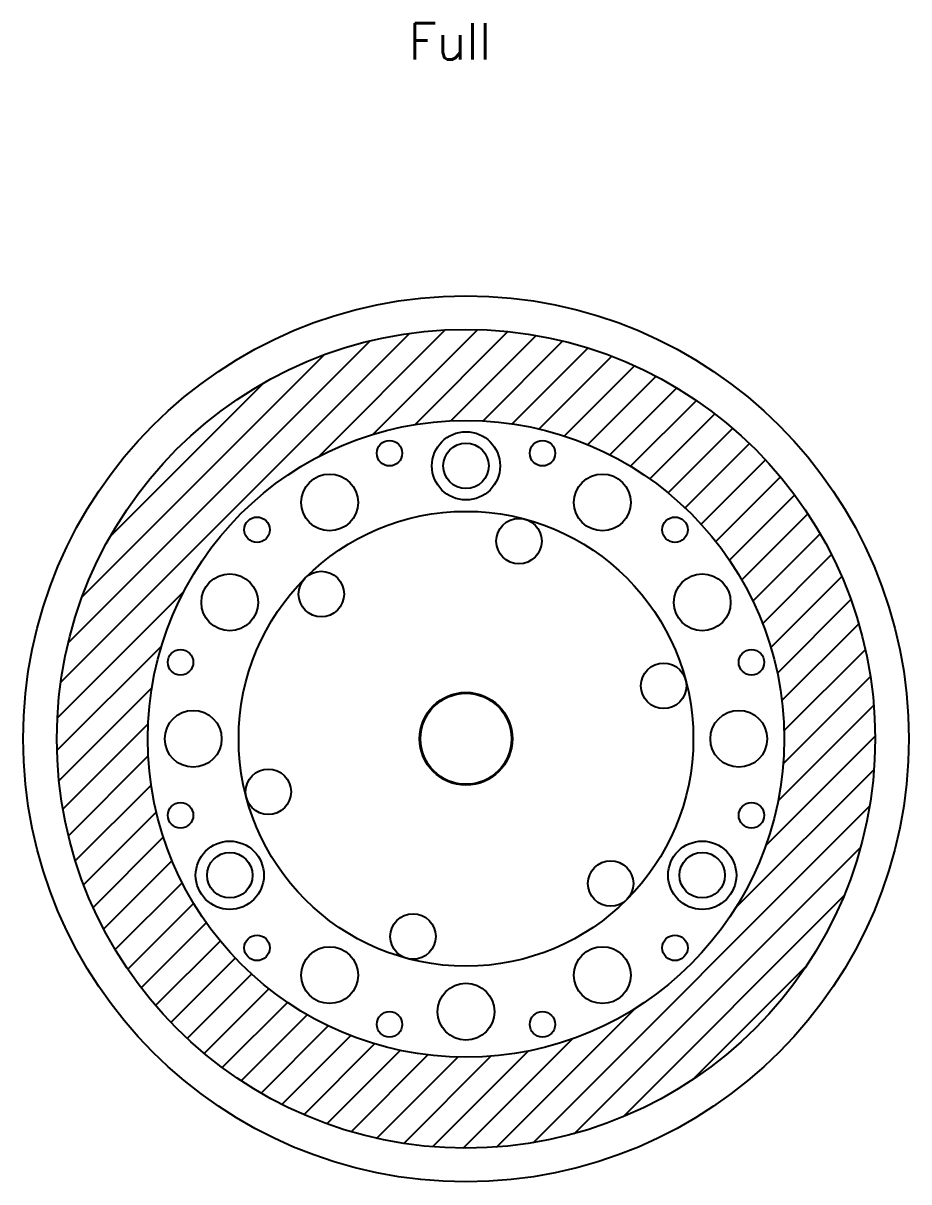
# Model space of a CAD drawing. Header units: inches. Extents: x -33.5 to 38.3, y -28.1 to 10.4.
# Drawn here: x 8.59 to 13.46, y -0.31 to 6.06 of the extents above; entities that cross this region are included whole.
import ezdxf

# ---------------------------------------------------------------- set-up
doc = ezdxf.new("R2010")
doc.units = ezdxf.units.IN
doc.header["$MEASUREMENT"] = 0
doc.styles.get("Standard").update_dxf_attribs({"font": 'txt.shx'})

msp = doc.modelspace()

# ---------------------------------------------------------------- hatches: boundary and pattern name
h = msp.add_hatch()
h.set_pattern_fill('ANSI31', color=1)
h.set_pattern_definition([(45, (37.84206, 6.90301), (-0.08838835, 0.08838835), [])])
h.paths.add_polyline_path([(8.77973, 2.1247, 1), (13.27973, 2.1247, 1)])
h.paths.add_polyline_path([(12.77973, 2.1247, -1), (9.27973, 2.1247, -1)], flags=16)
h.paths.add_polyline_path([(10.67915, 3.69433, -1), (10.53915, 3.69433, -1)], flags=0)
h.paths.add_polyline_path([(11.21723, 3.6247, -1), (10.84223, 3.6247, -1)], flags=0)
h.paths.add_polyline_path([(11.15473, 3.6247, -1), (10.90473, 3.6247, -1)], flags=0)
h.paths.add_polyline_path([(10.46723, 3.42373, -1), (10.09223, 3.42373, -1)], flags=0)
h.paths.add_polyline_path([(12.27973, 2.1247, -1), (9.77973, 2.1247, -1)], flags=0)
h.paths.add_polyline_path([(11.52032, 3.69433, -1), (11.38032, 3.69433, -1)], flags=0)
h.paths.add_polyline_path([(11.44591, 3.21136, -1), (11.19591, 3.21136, -1)], flags=0)
h.paths.add_polyline_path([(9.95069, 3.27374, -1), (9.81069, 3.27374, -1)], flags=0)
h.paths.add_polyline_path([(11.96723, 3.42373, -1), (11.59223, 3.42373, -1)], flags=0)
h.paths.add_polyline_path([(10.35924, 2.92019, -1), (10.10924, 2.92019, -1)], flags=0)
h.paths.add_polyline_path([(9.9182, 2.8747, -1), (9.5432, 2.8747, -1)], flags=0)
h.paths.add_polyline_path([(12.24878, 3.27374, -1), (12.10878, 3.27374, -1)], flags=0)
h.paths.add_polyline_path([(11.27973, 2.1247, -1), (10.77973, 2.1247, -1)], flags=0)
h.paths.add_polyline_path([(12.51627, 2.8747, -1), (12.14127, 2.8747, -1)], flags=0)
h.paths.add_polyline_path([(9.53011, 2.54528, -1), (9.39011, 2.54528, -1)], flags=0)
h.paths.add_polyline_path([(12.2414, 2.41587, -1), (11.9914, 2.41587, -1)], flags=0)
h.paths.add_polyline_path([(9.71723, 2.1247, -1), (9.34223, 2.1247, -1)], flags=0)
h.paths.add_polyline_path([(10.06807, 1.83352, -1), (9.81807, 1.83352, -1)], flags=0)
h.paths.add_polyline_path([(12.66936, 2.54528, -1), (12.52936, 2.54528, -1)], flags=0)
h.paths.add_polyline_path([(12.71723, 2.1247, -1), (12.34223, 2.1247, -1)], flags=0)
h.paths.add_polyline_path([(9.53011, 1.70412, -1), (9.39011, 1.70412, -1)], flags=0)
h.paths.add_polyline_path([(9.9182, 1.3747, -1), (9.5432, 1.3747, -1)], flags=0)
h.paths.add_polyline_path([(9.8557, 1.3747, -1), (9.6057, 1.3747, -1)], flags=0)
h.paths.add_polyline_path([(11.95023, 1.3292, -1), (11.70023, 1.3292, -1)], flags=0)
h.paths.add_polyline_path([(10.86356, 1.03803, -1), (10.61356, 1.03803, -1)], flags=0)
h.paths.add_polyline_path([(12.51627, 1.3747, -1), (12.14127, 1.3747, -1)], flags=0)
h.paths.add_polyline_path([(12.66936, 1.70412, -1), (12.52936, 1.70412, -1)], flags=0)
h.paths.add_polyline_path([(12.45377, 1.3747, -1), (12.20377, 1.3747, -1)], flags=0)
h.paths.add_polyline_path([(10.46723, 0.82566, -1), (10.09223, 0.82566, -1)], flags=0)
h.paths.add_polyline_path([(9.95069, 0.97565, -1), (9.81069, 0.97565, -1)], flags=0)
h.paths.add_polyline_path([(11.96723, 0.82566, -1), (11.59223, 0.82566, -1)], flags=0)
h.paths.add_polyline_path([(11.21723, 0.6247, -1), (10.84223, 0.6247, -1)], flags=0)
h.paths.add_polyline_path([(12.24878, 0.97565, -1), (12.10878, 0.97565, -1)], flags=0)
h.paths.add_polyline_path([(10.67915, 0.55507, -1), (10.53915, 0.55507, -1)], flags=0)
h.paths.add_polyline_path([(11.52032, 0.55507, -1), (11.38032, 0.55507, -1)], flags=0)

# ---------------------------------------------------------------- linework, layer by layer
for radius in [2.435, 0.25]:
    msp.add_circle((11.02973, 2.1247), radius)
at = {"color": 3}
for centre, radius in [((11.02973, 2.1247), 2.25), ((10.60915, 3.69433), 0.07), ((11.45032, 3.69433), 0.07), ((9.88069, 3.27374), 0.07), ((12.17878, 3.27374), 0.07), ((9.46011, 2.54528), 0.07), ((12.59936, 2.54528), 0.07), ((11.02973, 2.1247), 0.255), ((11.02973, 2.1247), 0.255), ((9.46011, 1.70412), 0.07), ((12.59936, 1.70412), 0.07), ((9.88069, 0.97565), 0.07), ((12.17878, 0.97565), 0.07), ((10.60915, 0.55507), 0.07), ((11.45032, 0.55507), 0.07)]:
    msp.add_circle(centre, radius, dxfattribs=at)
at = {"color": 4}
for radius in [1.75, 1.25]:
    msp.add_circle((11.02973, 2.1247), radius, dxfattribs=at)
at = {"color": 2}
for centre, radius in [((11.02973, 3.6247), 0.1875), ((11.02973, 3.6247), 0.125), ((9.7307, 1.3747), 0.1875), ((9.7307, 1.3747), 0.1875), ((12.32877, 1.3747), 0.1875), ((9.7307, 1.3747), 0.125), ((12.32877, 1.3747), 0.125)]:
    msp.add_circle(centre, radius, dxfattribs=at)
at = {"color": 5}
for centre, radius in [((10.27973, 3.42373), 0.15625), ((11.77973, 3.42373), 0.15625), ((11.32091, 3.21136), 0.125), ((9.7307, 2.8747), 0.15625), ((10.23424, 2.92019), 0.125), ((12.32877, 2.8747), 0.15625), ((12.1164, 2.41587), 0.125), ((9.52973, 2.1247), 0.15625), ((12.52973, 2.1247), 0.15625), ((9.94307, 1.83352), 0.125), ((11.82523, 1.3292), 0.125), ((10.73856, 1.03803), 0.125), ((10.27973, 0.82566), 0.15625), ((11.77973, 0.82566), 0.15625), ((11.02973, 0.6247), 0.15625)]:
    msp.add_circle(centre, radius, dxfattribs=at)

# ---------------------------------------------------------------- texts
at = {"insert": (10.71433, 6.05794), "char_height": 0.2, "attachment_point": 1}
msp.add_mtext_dynamic_manual_height_columns('{\\C7;Full}', width=7.104764, gutter_width=1, heights=[0], dxfattribs=at)

doc.saveas('drawing.dxf')
